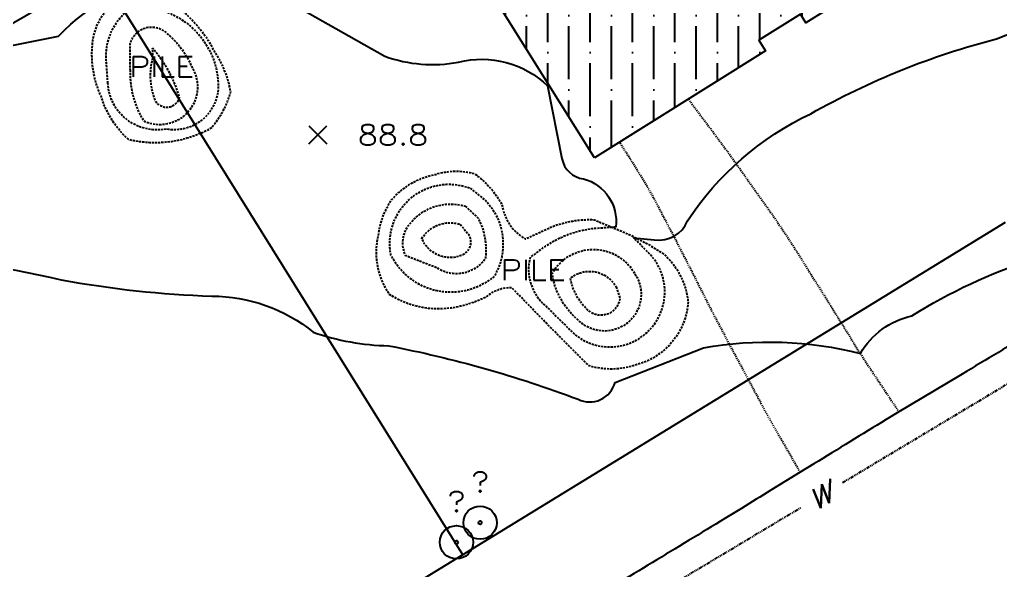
# Model space of a CAD drawing. Header units: feet. Extents: x 1023941 to 1026768, y 90264 to 94497.
# Drawn here: x 1024972.7 to 1025088.4, y 92679 to 92743.9 of the extents above; entities that cross this region are included whole.
import ezdxf
from ezdxf.enums import TextEntityAlignment as Align

# ---------------------------------------------------------------- set-up
doc = ezdxf.new("R2010")
doc.units = ezdxf.units.FT
doc.header["$MEASUREMENT"] = 0
for name, pattern in [('HIDDEN', [0.375, 0.25, -0.125]), ('HIDDEN2', [0.1875, 0.125, -0.0625]), ('WATER2', [0.56, 0.4, -0.04, 0, -0.04, 0, -0.04, 0, -0.04])]:
    doc.linetypes.add(name, pattern=pattern)
for name, color, linetype in [('BUILDING', 11, 'Continuous'), ('CF-INDEX', 11, 'Continuous'), ('CF-INTERMED', 9, 'Continuous'), ('CF-OB_INTER', 9, 'HIDDEN'), ('CF-OBS_INDX', 11, 'HIDDEN'), ('DDRIVE', 9, 'HIDDEN2'), ('E1ABL', 4, 'Continuous'), ('E3BDL', 6, 'Continuous'), ('E6BUH', 9, 'Continuous'), ('E6WTL', 9, 'WATER2'), ('OBJECT', 10, 'Continuous'), ('PAVED_RD', 10, 'Continuous'), ('PILE', 9, 'HIDDEN'), ('SPOTELEV', 9, 'Continuous'), ('TEXT', 10, 'Continuous')]:
    doc.layers.add(name, color=color, linetype=linetype)
doc.styles.add('60', font='simplex.shx', dxfattribs={"width": 1.15, "height": 2.4})
doc.styles.add('60S', font='simplex.shx', dxfattribs={"width": 1.15, "oblique": 22, "height": 2.4})

# ---------------------------------------------------------------- blocks, each defined once
blk = doc.blocks.new('OBJECT')
for radius in [0.49, 0.0508]:
    blk.add_circle((0, 0), radius)
blk = doc.blocks.new('SPOT')
for p, q in [((-0.5, -0.5), (0.5, 0.5)), ((-0.5, 0.5), (0.5, -0.5))]:
    blk.add_line(p, q)

msp = doc.modelspace()

# ---------------------------------------------------------------- hatches: boundary and pattern name
at = {"layer": 'E6BUH'}
h = msp.add_hatch(dxfattribs=at)
h.set_pattern_fill('ANSI36', color=256, scale=20, angle=45, style=0)
h.paths.add_polyline_path([(1024886.27, 92621.7), (1024893.47, 92614.95), (1024914.04, 92636.88), (1024886.7, 92662.52), (1024866.26, 92640.72), (1024868.1, 92638.99), (1024854.35, 92624.33), (1024872.64, 92607.18)])
h.paths.add_polyline_path([(1025015.4, 92536.15), (1025041.93, 92560.86), (1025018.73, 92585.78), (1025009.86829, 92577.52322), (1025006.75, 92580.87), (1024989.07539, 92564.42347)])
h.paths.add_polyline_path([(1025040.52, 92727.59), (1025060.69, 92740.21), (1025059.9, 92741.47), (1025064.81, 92744.54), (1025065.45, 92743.52), (1025079.82, 92752.5), (1025078.16, 92755.15), (1025079.64, 92756.08), (1025075.89, 92762.08), (1025074.1, 92760.96), (1025065.35, 92774.96), (1025026.21, 92750.48)])

# ---------------------------------------------------------------- linework, layer by layer
at = {"layer": 'BUILDING', "flags": 128}
msp.add_lwpolyline([(1025040.52, 92727.59), (1025026.21, 92750.48), (1025065.35, 92774.96), (1025074.1, 92760.96), (1025075.89, 92762.08), (1025079.64, 92756.08), (1025078.16, 92755.15), (1025079.82, 92752.5), (1025065.45, 92743.52), (1025064.81, 92744.54), (1025059.9, 92741.47), (1025060.69, 92740.21), (1025040.52, 92727.59)], close=True, dxfattribs=at)
at = {"layer": 'CF-INDEX', "elevation": 90, "flags": 128}
msp.add_lwpolyline([(1024945.14, 92730.1, 0.105566993), (1024954.97114, 92734.20804, 0.024398185), (1024996.29, 92758.43, 0.035693374), (1025016.04, 92769.2, -0.345215979), (1025028.99, 92768.31), (1025041.88, 92760.3)], format="xyb", dxfattribs=at)
at = {"layer": 'CF-INTERMED', "flags": 128}
for points, elevation in [([(1024946.6, 92732.43, 0.026759514), (1024966.57, 92742.88, 0.025217648), (1024994.22, 92759.25), (1025012.92641, 92769.38394, -0.030793313), (1025065.35, 92789.86, 0.033521054), (1025085.69, 92800.12, 0.083196665), (1025091.49402, 92805.03593), (1025094.02, 92807.66), (1025095.84, 92807.44)], 91), ([(1025045.13, 92718.19), (1025047.55894, 92717.9522, 0.349031834), (1025051.49, 92720.18, -0.137641066), (1025066.02, 92732.81, -0.065584745), (1025087.93651, 92741.63546), (1025094.72, 92744.3, -0.091869229), (1025116.39014, 92750.52928), (1025146.41636, 92756.11017, -0.173700798)], 89), ([(1024940.85, 92727.02, 0.105003765), (1024957.58863, 92733.43739), (1024971.80049, 92740.83081), (1024977.31, 92741.93, -0.18474146), (1024991.43, 92748.83, -0.25636209), (1025001.8, 92747.51), (1025015.79, 92739.58, 0.13234821), (1025024.46, 92738.88, -0.260595676), (1025034.99, 92736.08), (1025036.68, 92727.51, 0.328015155), (1025039.21, 92725.13, -0.37620789), (1025043.02, 92719.46), (1025042.6, 92719.41)], 89), ([(1024935.61, 92723.52), (1024937.52, 92724.16, -0.19016797), (1024947.72129, 92717.30229, 0.188279849), (1024955.95, 92716.46, -0.041266864), (1024977.6297, 92713.21813, 0.036220484), (1024995.4, 92711.31, -0.171341935), (1025007.342, 92707.06455, 0.081014705), (1025016.2422, 92705.45591, -0.042468789), (1025038.56802, 92699.14823, 0.474518065), (1025042.94, 92701.14), (1025053.36347, 92705.21236, -0.106146506), (1025071.87, 92704.56, -0.21049888), (1025077.93, 92708.97, -0.12851903), (1025107.78, 92718.48), (1025112.15, 92718.83), (1025114.19, 92719.03), (1025110.58, 92713.02, -0.038367957), (1025100.46933, 92696.46181, 0.196227999), (1025098.94, 92688.82, 0.07276455), (1025099.6, 92680.18), (1025074.66, 92659.23, 0.818308419)], 88)]:
    msp.add_lwpolyline(points, format="xyb", dxfattribs=dict(at, elevation=elevation))
at = {"layer": 'CF-OB_INTER', "flags": 128}
for points, elevation in [([(1024983.13, 92736.41), (1024982.948, 92738.80865, -0.271641396), (1024985.98, 92745.38, -0.427804519), (1024996.14, 92736.26, -0.480416025), (1024990.03, 92731, -0.455773251), (1024983.13, 92736.41)], 89), ([(1024988.44, 92739.34), (1024988.41, 92740.56, -0.110082785), (1024991.54, 92734.71, -0.634183821), (1024988.83, 92734.15, -0.171910759), (1024988.44, 92739.34)], 91), ([(1025025.84, 92724.03), (1025027.66, 92722.6, -0.336597397), (1025028.68, 92713.63, -0.488770451), (1025016.51, 92716.15, -0.59065546), (1025025.84, 92724.03)], 89), ([(1025024.67, 92719.78), (1025025.66, 92718.59, -0.497808615), (1025024.59, 92716.02, -0.388729566), (1025020.15, 92718.1, -0.341521234), (1025024.67, 92719.78)], 91), ([(1025043.05, 92712.41), (1025043.5, 92711.11, -0.604773691), (1025039.86, 92709.55, -0.167294846), (1025037.66, 92713.42, -0.464225607), (1025043.05, 92712.41)], 91)]:
    msp.add_lwpolyline(points, format="xyb", close=True, dxfattribs=dict(at, elevation=elevation))
at = {"layer": 'CF-OB_INTER', "elevation": 89, "flags": 128}
msp.add_lwpolyline([(1025042.6, 92719.41), (1025040.57618, 92719.27075, 0.132607273), (1025034.4, 92716.94), (1025032.94, 92715.9, 0.298531923), (1025034.84, 92710.07), (1025038.06, 92706.9, 0.988797437), (1025046.68, 92716.61), (1025045.13, 92718.19)], format="xyb", dxfattribs=at)
at = {"layer": 'CF-OBS_INDX', "elevation": 90, "flags": 128}
for points in [[(1024985.78, 92737.87), (1024985.74, 92740.86, -0.622437665), (1024990.14, 92742.22, -0.126095495), (1024993.05, 92738.25, -0.738389034), (1024987.4, 92731.91, -0.144257313), (1024985.78, 92737.87)], [(1025025.26, 92721.91), (1025026.78, 92720.51, -0.154773628), (1025027.64, 92715.72, -0.406909256), (1025021.93, 92714.63), (1025018.27, 92716.05, -0.295812439), (1025018.71, 92719.79, -0.309585435), (1025025.26, 92721.91)], [(1025045.28, 92713.92, -0.87278008), (1025038.8739, 92708.23006, -0.189569489), (1025035.51, 92713.96, -0.588489285), (1025045.28, 92713.92)]]:
    msp.add_lwpolyline(points, format="xyb", close=True, dxfattribs=at)
at = {"layer": 'DDRIVE', "flags": 128}
for points in [[(1025051.58, 92734.51, -0.002968), (1025056.18, 92728.36, -0.003866), (1025059.07, 92724.28, -0.003422), (1025061.96, 92720.2), (1025062.87, 92718.86, -0.007785), (1025065.54, 92714.64, -0.00146), (1025068.21, 92710.41, -0.001), (1025070.01, 92707.5, 0.003668), (1025071.82, 92704.59, 0.004457), (1025076.42, 92697.66)], [(1025064.78, 92690.54, -0.003076), (1025060.91, 92697.29, -0.003955), (1025058.55, 92701.7, -0.00155), (1025056.18, 92706.1), (1025054.5, 92709.3, -0.002098), (1025052.23, 92713.76, 0.001857), (1025049.95, 92718.21, 0.00105), (1025048.63, 92720.71, 0.007453), (1025047.32, 92723.22, 0.00964), (1025043.48, 92729.44)]]:
    msp.add_lwpolyline(points, format="xyb", dxfattribs=at)
at = {"layer": 'E1ABL'}
msp.add_line((1025024.97275, 92680.82795), (1024958.93524, 92786.96016), dxfattribs=at)
at = {"layer": 'E3BDL'}
msp.add_line((1025088.92904, 92720.00183), (1024980.71915, 92653.72216), dxfattribs=at)
at = {"layer": 'E6WTL', "flags": 128}
msp.add_lwpolyline([(1025069.77729, 92689.33334), (1025094.08029, 92703.87482, -0.07559356), (1025172.12435, 92735.80012)], format="xyb", dxfattribs=at)
msp.add_lwpolyline([(1025030.16917, 92665.63417), (1025064.84428, 92686.38172)], dxfattribs=at)
at = {"layer": 'PAVED_RD', "flags": 128}
msp.add_lwpolyline([(1025092.44, 92707.25, 0.00133), (1025088.14, 92704.68, -0.001352), (1025083.85, 92702.11), (1025083.48, 92701.89), (1025076.42, 92697.66), (1025074.9, 92696.75, 0.001974), (1025070.64, 92694.14, 0.000227), (1025066.38, 92691.52), (1025064.78, 92690.54), (1025061.32, 92688.42, -0.000589), (1025057.86, 92686.29), (1025055.89, 92685.09, -0.000495), (1025051.61, 92682.5, -0.00027), (1025047.34, 92679.9, -0.00027), (1025043.06, 92677.32, -0.000119), (1025038.78, 92674.73, -0.000119)], format="xyb", dxfattribs=at)
at = {"layer": 'PILE', "flags": 128}
for points in [[(1024995.37, 92731.14, -0.191124), (1024985.57, 92729.75, -0.134283), (1024982.36, 92734.78, -0.142443), (1024981.36, 92741.42, -0.253751), (1024985.47, 92746.95, -0.181849), (1024990.94, 92745.66, -0.124477), (1024995.61, 92740.25, -0.108307), (1024997.58, 92735.36, -0.103571), (1024995.37, 92731.14)], [(1025029.6, 92722.07, 0.224942), (1025032.34, 92718.04), (1025035.47, 92719.47, -0.107167), (1025040.47, 92720.31), (1025043.79, 92718.92, -0.05056), (1025048.68, 92716.26, -0.190661), (1025051.55, 92710.58, -0.317252), (1025045.56, 92703.24, -0.157459), (1025039.87, 92703.08, -0.005019), (1025033.48, 92709.51), (1025030.77, 92712.28, 0.190209), (1025027.74, 92711.2, -0.054798), (1025024.7, 92710.11, -0.207301), (1025016.34, 92711.5, -0.21073), (1025015.03, 92718.44, -0.123878), (1025016.62, 92722.69, -0.167737), (1025021.75, 92725.66, -0.147294), (1025026.37, 92725.73, -0.112587), (1025029.6, 92722.07)]]:
    msp.add_lwpolyline(points, format="xyb", close=True, dxfattribs=at)

# ---------------------------------------------------------------- block references
at = {"layer": 'OBJECT', "xscale": 4, "yscale": 4, "zscale": 4}
for p in [(1025027.02, 92684.6), (1025024.23, 92682.29)]:
    msp.add_blockref('OBJECT', p, dxfattribs=at)
at = {"layer": 'SPOTELEV', "xscale": 2.099999999976717, "yscale": 2.100000000005821, "zscale": 2.1}
msp.add_blockref('SPOT', (1025007.88, 92730.31), dxfattribs=at)

# ---------------------------------------------------------------- texts
at = {"layer": 'E6WTL', "style": '60S', "oblique": 22, "width": 1.15}
msp.add_text('W', height=2.4, rotation=30.7309662, dxfattribs=at).set_placement((1025067.08242, 92687.63318), align=Align.MIDDLE)
at = {"layer": 'OBJECT', "style": '60', "width": 1.15}
for p in [(1025025.95, 92688.2), (1025023.16, 92685.89)]:
    msp.add_text('?', height=2.4, dxfattribs=at).set_placement(p)
at = {"layer": 'SPOTELEV', "style": '60', "width": 1.15}
msp.add_text('88.8', height=2.4, dxfattribs=at).set_placement((1025016.75, 92730.31), align=Align.MIDDLE_CENTER)
at = {"layer": 'TEXT', "style": '60', "width": 1.15}
for p in [(1024989.47, 92738.35), (1025033.29, 92714.4)]:
    msp.add_text('PILE', height=2.4, dxfattribs=at).set_placement(p, align=Align.MIDDLE_CENTER)

doc.saveas('drawing.dxf')
